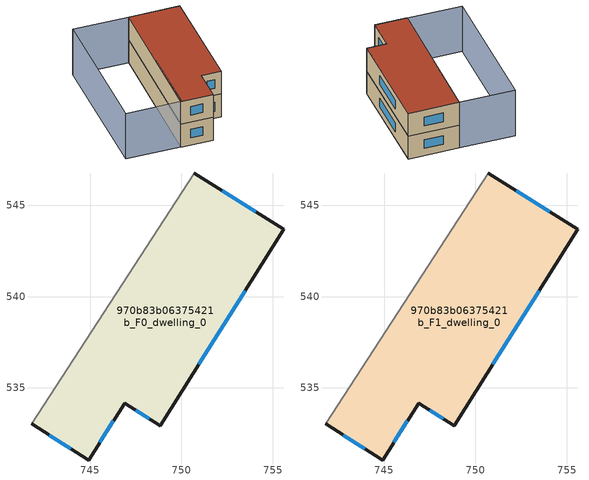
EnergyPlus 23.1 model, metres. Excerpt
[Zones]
970b83b06375421b_F0_dwelling_0
 floor ground (EU_floor_Construction): 755.6,543.68 748.83,532.94 746.89,534.16 744.93,531.05 741.8,533.03 750.71,546.77 z0
 wall outside (EU_wall_Construction): 741.8,533.03 744.93,531.05 746.89,534.16 748.83,532.94 755.6,543.68 750.71,546.77 z0:3
 wall adiabatic (EU_wall_Construction): 750.71,546.77 741.8,533.03 z0:3
 window (EU_Window_Construction): 754.08,544.64 752.23,545.8 / 750.94,536.28 753.49,540.33 / 747.49,533.78 748.22,533.32 / 745.54,532.02 746.27,533.19 / 742.77,532.41 743.95,531.67 z0.93:2.07
970b83b06375421b_F1_dwelling_0
 floor to 970b83b06375421b_F0_dwelling_0 (EU_floor_Construction): 755.6,543.68 748.83,532.94 746.89,534.16 744.92,531.05 741.8,533.03 750.71,546.77 z3
 wall outside (EU_wall_Construction): 741.8,533.03 744.93,531.05 746.89,534.16 748.83,532.94 755.6,543.68 750.71,546.77 z3:6
 wall adiabatic (EU_wall_Construction): 750.71,546.77 741.8,533.03 z3:6
 window (EU_Window_Construction): 754.08,544.64 752.23,545.8 / 750.94,536.28 753.49,540.33 / 747.49,533.78 748.22,533.32 / 745.54,532.02 746.27,533.19 / 742.77,532.41 743.95,531.67 z3.93:5.07
 roof outside (EU_roof_Construction): 748.83,532.94 755.6,543.68 750.71,546.77 741.8,533.03 744.93,531.05 746.89,534.16 z6
shading: 736.51,536.4 745.33,550.2 / 745.33,550.2 750.71,546.77 / 750.71,546.77 741.89,532.96 / 741.89,532.96 736.51,536.4 z0:6
[Building]
EU S2 Campaign: North Axis=0; Terrain=City; Solar Distribution=FullExterior
[Site:Location]
Montreal-Trudeau.Intl.AP: Latitude=45.4667; Longitude=-73.75; Time Zone=-5; Elevation=36
[SizingPeriod:WeatherFileDays]
AnnualSizingPeriod: Begin Month=1; Begin Day of Month=1; End Month=12; End Day of Month=31; Day of Week for Start Day=Monday; Use Weather File Daylight Saving Period=No; Use Weather File Rain and Snow Indicators=No
[MATERIAL]
EU_InternalMass_Material: Roughness=MediumRough; Thickness=0.1; Conductivity=1; Density=1800; Specific Heat=900; Thermal Absorptance=0.9; Solar Absorptance=0.7; Visible Absorptance=0.7
[MATERIAL:NOMASS] Roughness=MediumRough; Thermal Absorptance=0.9; Solar Absorptance=0.7; Visible Absorptance=0.7
Name | Thermal Resistance
EU_wall_NoMass; EU_floor_NoMass | 1.36485
EU_roof_NoMass | 2.55992
[WINDOWMATERIAL:SIMPLEGLAZINGSYSTEM]
EU_Window_SimpleGlazing: UFactor=3.92339; Solar Heat Gain Coefficient=0.8; Visible Transmittance=0.8
[CONSTRUCTION]
EU_wall_Construction: EU_wall_NoMass
EU_roof_Construction: EU_roof_NoMass
EU_floor_Construction: EU_floor_NoMass
EU_Window_Construction: EU_Window_SimpleGlazing
EU_InternalMass_Construction: EU_InternalMass_Material
[ZONE] Type=1; Multiplier=1; Ceiling Height=autocalculate; Floor Area=autocalculate; Part of Total Floor Area=Yes
Name | Volume
970b83b06375421b_F0_dwelling_0 | 264.07
970b83b06375421b_F1_dwelling_0 | 264.068
[INTERNALMASS] Construction=EU_InternalMass_Construction; Surface Area=88.0231
Name | Zone or ZoneList
970b83b06375421b_F0_dwelling_0_EU_InternalMass | 970b83b06375421b_F0_dwelling_0
970b83b06375421b_F1_dwelling_0_EU_InternalMass | 970b83b06375421b_F1_dwelling_0
[OTHEREQUIPMENT] Fuel Type=Electricity; Design Level Calculation Method=Watts/Area; Power per Zone Floor Area=1; Fraction Latent=0; Fraction Radiant=0; Fraction Lost=0; Carbon Dioxide Generation Rate=0; EndUse Subcategory=EU_Step8_InternalGains
Name | Zone or ZoneList or Space or SpaceList | Schedule
EU_Step8_InternalGain_970b83b06375421b_F0_dwelling_0_f000 | 970b83b06375421b_F0_dwelling_0 | EU_Step8_GainSchedule_970b83b06375421b_F0_dwelling_0_f000
EU_Step8_InternalGain_970b83b06375421b_F1_dwelling_0_f000 | 970b83b06375421b_F1_dwelling_0 | EU_Step8_GainSchedule_970b83b06375421b_F1_dwelling_0_f000
[ZONEVENTILATION:DESIGNFLOWRATE] Schedule=EU_AlwaysOn; Design Flow Rate Calculation Method=AirChanges/Hour; Air Changes per Hour=0.860309; Ventilation Type=Natural; Fan Pressure Rise=0; Fan Total Efficiency=1; Constant Term Coefficient=1; Temperature Term Coefficient=0; Velocity Term Coefficient=0; Velocity Squared Term Coefficient=0; Minimum Indoor Temperature=-100; Maximum Indoor Temperature=100; Delta Temperature=-100; Minimum Outdoor Temperature=-100; Maximum Outdoor Temperature=100; Maximum Wind Speed=40
Name | Zone or ZoneList or Space or SpaceList
EU_ConstantAir_970b83b06375421b_F0_dwelling_0 | 970b83b06375421b_F0_dwelling_0
EU_ConstantAir_970b83b06375421b_F1_dwelling_0 | 970b83b06375421b_F1_dwelling_0
[HVACTEMPLATE:THERMOSTAT] Constant Heating Setpoint=20; Constant Cooling Setpoint=50
EU_HeatOnly_970b83b06375421b_F0_dwelling_0; EU_HeatOnly_970b83b06375421b_F1_dwelling_0
[HVACTEMPLATE:ZONE:IDEALLOADSAIRSYSTEM] System Availability Schedule=EU_AlwaysOn; Maximum Heating Supply Air Temperature=50; Minimum Cooling Supply Air Temperature=13; Maximum Heating Supply Air Humidity Ratio=0.0156; Minimum Cooling Supply Air Humidity Ratio=0.0077; Heating Limit=NoLimit; Cooling Limit=NoLimit; Heating Availability Schedule=EU_AlwaysOn; Cooling Availability Schedule=EU_CoolingOff; Dehumidification Control Type=ConstantSensibleHeatRatio; Cooling Sensible Heat Ratio=0.7; Dehumidification Setpoint=60; Humidification Control Type=None; Humidification Setpoint=30; Outdoor Air Method=None; Outdoor Air Flow Rate per Person=0.00944; Outdoor Air Flow Rate per Zone Floor Area=0; Outdoor Air Flow Rate per Zone=0; Demand Controlled Ventilation Type=None; Outdoor Air Economizer Type=NoEconomizer; Heat Recovery Type=None; Sensible Heat Recovery Effectiveness=0.7; Latent Heat Recovery Effectiveness=0.65
Name | Template Thermostat
970b83b06375421b_F0_dwelling_0 | EU_HeatOnly_970b83b06375421b_F0_dwelling_0
970b83b06375421b_F1_dwelling_0 | EU_HeatOnly_970b83b06375421b_F1_dwelling_0
[SIZING:ZONE] Zone Cooling Design Supply Air Temperature Input Method=SupplyAirTemperature; Zone Cooling Design Supply Air Temperature=13; Zone Heating Design Supply Air Temperature Input Method=SupplyAirTemperature; Zone Heating Design Supply Air Temperature=50; Zone Cooling Design Supply Air Humidity Ratio=0.008; Zone Heating Design Supply Air Humidity Ratio=0.008; Cooling Design Air Flow Method=DesignDay; Cooling Design Air Flow Rate=0; Cooling Minimum Air Flow per Zone Floor Area=0.000762; Cooling Minimum Air Flow=0; Cooling Minimum Air Flow Fraction=0.2; Heating Design Air Flow Method=DesignDay; Heating Design Air Flow Rate=0; Heating Maximum Air Flow per Zone Floor Area=0.002032; Heating Maximum Air Flow=0.141576; Heating Maximum Air Flow Fraction=0.3; Account for Dedicated Outdoor Air System=No; Dedicated Outdoor Air System Control Strategy=NeutralSupplyAir; Dedicated Outdoor Air Low Setpoint Temperature for Design=autosize; Dedicated Outdoor Air High Setpoint Temperature for Design=autosize; Zone Load Sizing Method=Sensible Load Only No Latent Load; Zone Latent Cooling Design Supply Air Humidity Ratio Input Method=HumidityRatioDifference; Zone Cooling Design Supply Air Humidity Ratio Difference=0.005; Zone Latent Heating Design Supply Air Humidity Ratio Input Method=HumidityRatioDifference; Zone Humidification Design Supply Air Humidity Ratio Difference=0.005
970b83b06375421b_F0_dwelling_0; 970b83b06375421b_F1_dwelling_0
[SCHEDULE:CONSTANT]
Name | Hourly Value
EU_AlwaysOn | 1
EU_CoolingOff | 0
[SCHEDULE:FILE] Column Number=1; Rows to Skip at Top=0; Number of Hours of Data=8760; Column Separator=Comma; Interpolate to Timestep=No; Minutes per Item=60; Adjust Schedule for Daylight Savings=Yes
Name | File
EU_Step8_GainSchedule_970b83b06375421b_F0_dwelling_0_f000 | ../../schedules/970b83b06375421b/970b83b06375421b_F0_dwelling_0_f000_gain.csv
EU_Step8_GainSchedule_970b83b06375421b_F1_dwelling_0_f000 | ../../schedules/970b83b06375421b/970b83b06375421b_F1_dwelling_0_f000_gain.csv
